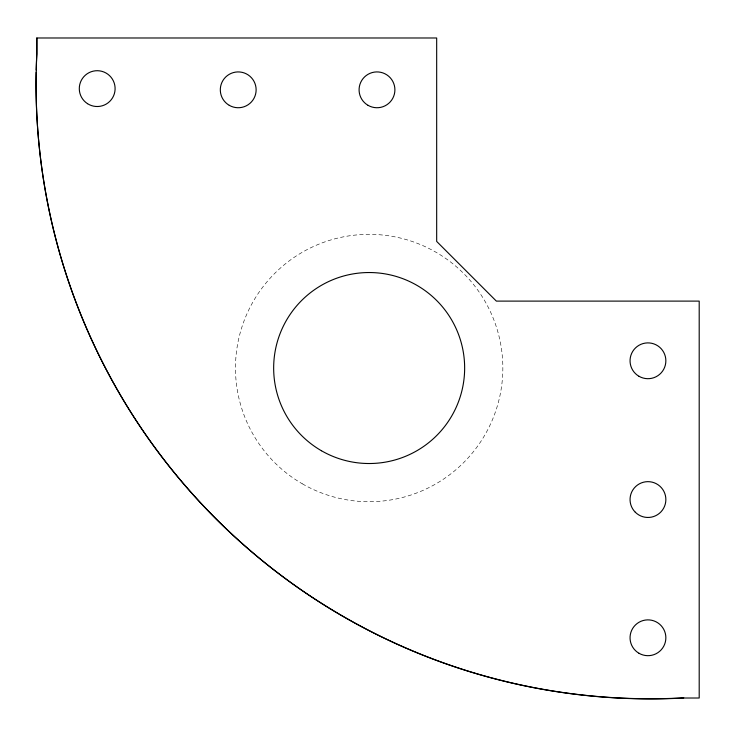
<?xml version="1.0" encoding="UTF-8"?>
<svg xmlns="http://www.w3.org/2000/svg" width="736" height="736" viewBox="0 0 736 736"><rect width="100%" height="100%" fill="white"/><g stroke="black" fill="none" stroke-linecap="round" stroke-linejoin="round"><path stroke-width="0.55" stroke-dasharray="3.68 2.76" d="M302.312 483.81A133.694 133.694 0 0 0 502.844 368.028A133.694 133.694 0 0 0 302.312 252.255A133.694 133.694 0 0 0 302.312 483.81"/><path stroke-width="1.1" d="M36.837 37.987L36.837 54.022A614.514 614.514 0 0 0 683.762 698.013L699.2 698.013L699.2 301.107L496.358 301.107L436.678 241.426L436.678 37.987L36.837 37.987L36.8 54.022A614.321 614.321 0 0 0 36.22 69.984M683.753 697.848A614.321 614.321 0 0 1 36.174 72.266M635.297 512.219A17.903 17.903 0 0 0 665.252 504.197A17.903 17.903 0 0 0 643.319 482.264A17.903 17.903 0 0 0 635.297 512.219M229.264 105.331A17.903 17.903 0 0 0 256.128 89.829A17.903 17.903 0 0 0 229.264 74.318A17.903 17.903 0 0 0 229.264 105.331M639.004 376.298A17.903 17.903 0 0 0 665.859 360.787A17.903 17.903 0 0 0 639.004 345.285A17.903 17.903 0 0 0 639.004 376.298M639.004 653.283A17.903 17.903 0 0 0 665.859 637.772A17.903 17.903 0 0 0 639.004 622.27A17.903 17.903 0 0 0 639.004 653.283M368.037 105.331A17.903 17.903 0 0 0 394.901 89.829A17.903 17.903 0 0 0 368.037 74.318A17.903 17.903 0 0 0 368.037 105.331M87.501 103.666A17.903 17.903 0 0 0 115.083 89.488A17.903 17.903 0 0 0 89.01 72.689A17.903 17.903 0 0 0 87.501 103.666M321.402 450.726A95.496 95.496 0 0 0 464.646 368.028A95.496 95.496 0 0 0 321.402 285.329A95.496 95.496 0 0 0 321.402 450.726"/></g></svg>
